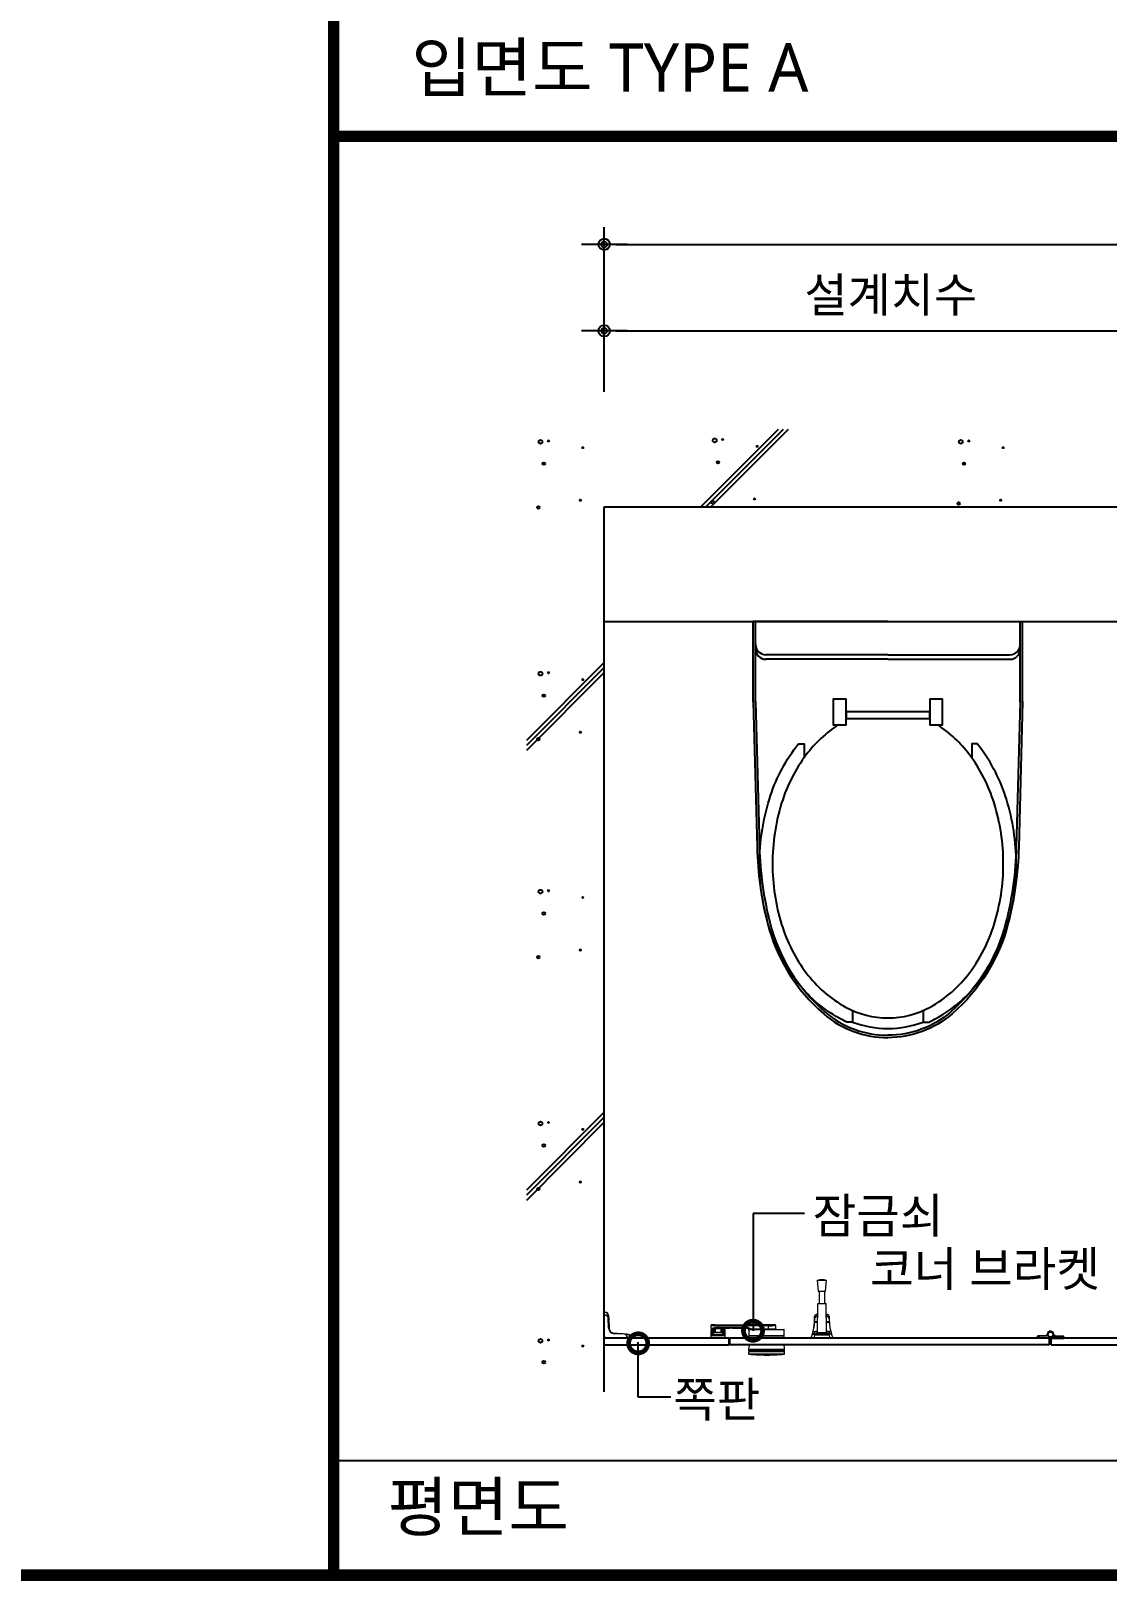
# Model space of a CAD drawing. Extents: x -256 to 8104, y -176 to 5714.
# Drawn here: x 2220 to 3159, y 2764 to 4116 of the extents above; entities that cross this region are included whole.
import ezdxf
from ezdxf.enums import TextEntityAlignment as Align

# ---------------------------------------------------------------- set-up
doc = ezdxf.new("R2010")
doc.units = 0
doc.header["$LTSCALE"] = 30
doc.layers.get('0').update_dxf_attribs({"linetype": 'CONTINUOUS'})
doc.layers.get('DEFPOINTS').update_dxf_attribs({"linetype": 'CONTINUOUS'})
for name, color, linetype in [('0_toilet', 6, 'CONTINUOUS'), ('DIM', 7, 'CONTINUOUS'), ('HAT', 8, 'CONTINUOUS'), ('TIT', 3, 'CONTINUOUS'), ('경첩', 4, 'CONTINUOUS'), ('문자', 3, 'CONTINUOUS'), ('부자재', 4, 'CONTINUOUS'), ('옷걸이', 4, 'CONTINUOUS'), ('잠금쇠(회전형)', 4, 'CONTINUOUS'), ('치수', 1, 'CONTINUOUS'), ('해치', 8, 'CONTINUOUS')]:
    doc.layers.add(name, color=color, linetype=linetype)
doc.styles.add('돋움', font='malgun.ttf')
doc.dimstyles.new('10', dxfattribs={"dimscale": 10, "dimtxt": 3, "dimasz": 1, "dimexe": 1.5, "dimexo": 2, "dimgap": 1, "dimtad": 1, "dimdec": 0, "dimlunit": 6, "dimtxsty": '돋움', "dimblk": 'DIMDOT', "dimcen": -1, "dimdle": 1.5, "dimclrt": 3, "dimazin": 3, "dimtfac": 1, "dimtdec": 0, "dimtix": 1, "dimtmove": 2, "dimatfit": 3, "dimldrblk": 'DIMDOT', "dimarcsym": 0})

# ---------------------------------------------------------------- blocks, each defined once
blk = doc.blocks.new('_DOTSMALL')
at = {"color": 0, "linetype": 'ByBlock', "const_width": 0.5}
blk.add_lwpolyline([(-0.0625, 0, 1), (0.0625, 0, 1)], format="xyb", close=True, dxfattribs=at)
blk = doc.blocks.new('A$C63EC304E')
at = {"layer": '치수', "color": 1, "xscale": 2.5, "yscale": 2.5, "zscale": 2.5, "rotation": 234.3098741996962}
blk.add_blockref('_DOTSMALL', (0.31, 0.31), dxfattribs=at)
blk = doc.blocks.new('A$C2BC9653E')
at = {"layer": '치수', "xscale": 0.3333333333333333, "yscale": 0.3333333333333333, "zscale": 0.3333333333333333}
blk.add_blockref('A$C63EC304E', (0, 0), dxfattribs=at)
blk = doc.blocks.new('A$C7FC71301')
at = {"layer": '치수', "rotation": 180}
blk.add_blockref('A$C2BC9653E', (0.208, 0.208), dxfattribs=at)
blk = doc.blocks.new('A$C4A20372B')
at = {"layer": '치수'}
blk.add_blockref('A$C7FC71301', (0, 0), dxfattribs=at)
blk = doc.blocks.new('A$C566469F5')
at = {"layer": '치수'}
blk.add_blockref('A$C4A20372B', (0, 0), dxfattribs=at)
blk = doc.blocks.new('A$C7E317CD4')
at = {"layer": '해치', "xscale": 2, "yscale": 2, "zscale": 2}
blk.add_blockref('A$C566469F5', (0, 0), dxfattribs=at)
blk = doc.blocks.new('A$C601D7F27')
at = {"layer": '치수'}
blk.add_blockref('A$C7E317CD4', (0, 0), dxfattribs=at)
blk = doc.blocks.new('A$C38802C08')
at = {"layer": '치수'}
blk.add_blockref('A$C601D7F27', (0, 0), dxfattribs=at)
blk = doc.blocks.new('DIMDOT')
at = {"linetype": 'Continuous'}
blk.add_line((-2, 0), (2, 0), dxfattribs=at)
for radius in [0.5, 0.25]:
    blk.add_circle((0, 0), radius, dxfattribs=at)
blk = doc.blocks.new('*D752')
at = {"layer": 'DEFPOINTS', "color": 0}
for p in [(78946.5, 2366.3), (77446.5, 2217.8), (78946.5, 2217.8)]:
    blk.add_point(p, dxfattribs=at)
at = {"layer": 'DIM', "color": 0, "lineweight": -2, "ltscale": 10}
for p, q in [((77446.5, 2237.8), (77446.5, 2381.3)), ((78946.5, 2237.8), (78946.5, 2381.3)), ((77456.5, 2366.3), (78936.5, 2366.3))]:
    blk.add_line(p, q, dxfattribs=at)
at = {"layer": 'DIM', "color": 0, "lineweight": -2, "xscale": 10, "yscale": 10, "zscale": 10, "rotation": 180}
blk.add_blockref('DIMDOT', (77446.5, 2366.3), dxfattribs=at)
at = {"layer": 'DIM', "color": 0, "lineweight": -2, "xscale": 10, "yscale": 10, "zscale": 10}
blk.add_blockref('DIMDOT', (78946.5, 2366.3), dxfattribs=at)
at = {"layer": 'DIM', "color": 3, "insert": (78196.5, 2395.9), "char_height": 30, "attachment_point": 5, "style": '돋움'}
blk.add_mtext('설계치수', dxfattribs=at)
blk = doc.blocks.new('*D754')
at = {"layer": 'DEFPOINTS', "color": 0}
for p in [(77946.5, 2290.9), (77446.5, 2217.8), (77946.5, 2217.8)]:
    blk.add_point(p, dxfattribs=at)
at = {"layer": 'DIM', "color": 0, "lineweight": -2, "ltscale": 10}
for p, q in [((77446.5, 2237.8), (77446.5, 2305.9)), ((77946.5, 2237.8), (77946.5, 2305.9)), ((77456.5, 2290.9), (77936.5, 2290.9))]:
    blk.add_line(p, q, dxfattribs=at)
at = {"layer": 'DIM', "color": 0, "lineweight": -2, "xscale": 10, "yscale": 10, "zscale": 10, "rotation": 180}
blk.add_blockref('DIMDOT', (77446.5, 2290.9), dxfattribs=at)
at = {"layer": 'DIM', "color": 0, "lineweight": -2, "xscale": 10, "yscale": 10, "zscale": 10}
blk.add_blockref('DIMDOT', (77946.5, 2290.9), dxfattribs=at)
at = {"layer": 'DIM', "color": 3, "insert": (77696.5, 2320.6), "char_height": 30, "attachment_point": 5, "style": '돋움'}
blk.add_mtext('설계치수', dxfattribs=at)
blk = doc.blocks.new('A$C10E41893')
at = {"layer": '부자재'}
for p, q in [((6.5, 0), (6.5, 196)), ((123.3, 196), (6.5, 196)), ((123.3, 192.5), (6.5, 192.5)), ((54.8, 0), (54.8, 177.5)), ((61.4, 0), (61.4, 177.5)), ((6.5, 0), (6.5, -196)), ((54.8, 0), (54.8, -177.5)), ((61.4, 0), (61.4, -177.5)), ((123.3, -192.5), (6.5, -192.5)), ((123.3, -196), (6.5, -196))]:
    blk.add_line(p, q, dxfattribs=at)
for points in [[(122.7, 196, -0.012538), (123.3, 196), (334.6, 190.3, -0.055395), (444.7, 175.1, -0.154276), (576.9, 93.3, -0.179504), (611.5, 0, -0.179504)], [(122.8, 192.5, -0.012538), (123.2, 192.5), (334.5, 186.8, -0.055395), (443.8, 171.7, -0.154276), (574.3, 91, -0.179504), (608, 0, -0.179504)], [(572, 51.4), (588.8, 51.4), (588.8, 59.6, 0.021185), (583.3, 70.7, 0.106084), (528.4, 133.7, 0.085733), (452.6, 172.4, 0.075373), (358.7, 186.6, 0.075373), (264.8, 172.4, 0.085733), (189, 133.7, 0.007337), (184.4, 130.1), (184.4, 122), (204.7, 122)], [(156.7, -72, 0.089162), (200.2, -118.7, 0.085733), (270.3, -154.5, 0.075373), (358.7, -167.9, 0.075373), (447.1, -154.5, 0.085733), (517.2, -118.7, 0.106084), (567, -61.6, 0.126931), (582.8, 0, 0.126931), (567, 61.6, 0.106084), (517.2, 118.7, 0.085733), (447.1, 154.5, 0.075373), (358.7, 167.9, 0.075373), (270.3, 154.5, 0.085733), (200.2, 118.7, 0.089162), (156.7, 72)], [(588.8, -51.4, 0.090214), (598.2, 0, 0.090214), (588.8, 51.4, 0.106084)], [(122.7, -196, 0.012538), (123.3, -196), (334.6, -190.3, 0.055395), (444.7, -175.1, 0.154276), (576.9, -93.3, 0.179504), (611.5, 0, 0.179504)], [(122.8, -192.5, 0.012538), (123.2, -192.5), (334.5, -186.8, 0.055395), (443.8, -171.7, 0.154276), (574.3, -91, 0.179504), (608, 0, 0.179504)], [(572, -51.4), (588.8, -51.4), (588.8, -59.6, -0.021185), (583.3, -70.7, -0.106084), (528.4, -133.7, -0.085733), (452.6, -172.4, -0.075373), (358.7, -186.6, -0.075373), (264.8, -172.4, -0.085733), (189, -133.7, -0.007337), (184.4, -130.1), (184.4, -122), (204.7, -122)]]:
    blk.add_lwpolyline(points, format="xyb", dxfattribs=at)
blk.add_lwpolyline([(138, -60.8), (119.3, -60.8), (119.3, -79.5), (156.7, -79.5), (156.7, -60.8), (138, -60.8), (147.3, -60.8), (147.3, 60.8), (138, 60.8), (156.7, 60.8), (156.7, 79.5), (119.3, 79.5), (119.3, 60.8), (138, 60.8), (138, -60.8), (119.3, -60.8)], dxfattribs=at)
for centre, start, end in [((39.8, 177.5), 0, 90), ((46.4, 177.5), 0, 90), ((39.8, -177.5), 270, 0), ((46.4, -177.5), 270, 0)]:
    blk.add_arc(centre, 15, start, end, dxfattribs=at)
blk = doc.blocks.new('EDGE_28', base_point=(74726.3, -1563.7))
for p, q in [((77446.5, 1365.6), (77446.5, 2137.4)), ((77446.5, 2137.4), (78946.5, 2137.4)), ((77446.5, 2037.4), (78946.5, 2037.4))]:
    blk.add_line(p, q)
at = {"color": 8}
blk.add_line((77210.4, 1305.6), (79173, 1305.6), dxfattribs=at)
at = {"color": 8, "const_width": 10}
for points in [[(77210.4, 1205.6), (77210.4, 3974.7)], [(77210.4, 2460.5), (80558.3, 2460.5)], [(74773.7, 1205.6), (80558.3, 1205.6)]]:
    blk.add_lwpolyline(points, dxfattribs=at)
at = {"layer": '0_toilet'}
for p, q in [((77555.4, 1412.4), (77446.5, 1412.4)), ((77446.5, 1406.4), (77555.4, 1406.4)), ((77555.4, 1406.4), (77555.4, 1412.4)), ((77835, 1412.4), (77556.1, 1412.4)), ((77556.1, 1406.4), (77556.1, 1412.4)), ((77835, 1406.4), (77556.1, 1406.4)), ((77835, 1406.4), (77835, 1412.4)), ((78060.4, 1412.4), (77836.5, 1412.4)), ((77836.5, 1406.4), (77836.5, 1412.4)), ((77836.5, 1406.4), (78060.4, 1406.4))]:
    blk.add_line(p, q, dxfattribs=at)
at = {"layer": '경첩', "color": 4, "linetype": 'Continuous', "lineweight": 15}
for p, q in [((77446.5, 1434.9), (77447.7, 1434.9)), ((77446.5, 1434.6), (77446.5, 1434.9)), ((77446.5, 1432.5), (77446.5, 1434.6)), ((77447.7, 1434.6), (77446.5, 1434.6)), ((77447.7, 1434.6), (77447.7, 1434.9)), ((77447.8, 1432.5), (77446.5, 1432.5)), ((77446.5, 1432.4), (77447.8, 1432.4)), ((77446.5, 1432.1), (77446.5, 1432.4)), ((77447.8, 1432.1), (77446.5, 1432.1)), ((77446.5, 1432.1), (77446.5, 1413.9)), ((77447.8, 1432.4), (77447.8, 1432.5)), ((77447.8, 1432.4), (77447.8, 1432.1)), ((77449.8, 1431.2), (77449.8, 1432.6)), ((77450.3, 1421.1), (77449.9, 1430.1)), ((77450, 1432.6), (77450.1, 1430.1)), ((77450.2, 1432.1), (77450, 1432)), ((77450.3, 1431.5), (77450.1, 1431.3)), ((77450.1, 1430.1), (77450.6, 1421.2)), ((77450.4, 1428.8), (77450.2, 1428.6)), ((77450.5, 1428.2), (77450.2, 1427.9)), ((77450.5, 1427.8), (77450.2, 1427.6)), ((77450.3, 1431.5), (77450.4, 1428.8)), ((77450.5, 1427.2), (77450.3, 1426.9)), ((77450.5, 1426.8), (77450.3, 1426.6)), ((77450.7, 1423.9), (77450.4, 1423.7)), ((77450.7, 1423.9), (77450.4, 1423.7)), ((77450.5, 1427.8), (77450.5, 1427.2)), ((77450.5, 1426.8), (77450.7, 1423.9)), ((77450.7, 1423.5), (77450.5, 1423.3)), ((77450.7, 1423.3), (77450.5, 1423)), ((77450.7, 1422.4), (77450.5, 1422.1)), ((77450.7, 1422.3), (77450.5, 1422)), ((77450.8, 1421.9), (77450.5, 1421.7)), ((77450.8, 1421.8), (77450.5, 1421.6)), ((77450.8, 1420.9), (77450.6, 1420.7)), ((77450.8, 1420.7), (77450.6, 1420.5)), ((77450.7, 1423.9), (77450.7, 1423.5)), ((77450.7, 1423.3), (77450.7, 1422.4)), ((77450.7, 1422.4), (77450.7, 1422.3)), ((77450.7, 1422.3), (77450.8, 1421.9)), ((77450.7, 1420.1), (77450.9, 1420.3)), ((77450.9, 1420.3), (77450.7, 1420.1)), ((77450.8, 1421.9), (77450.8, 1421.8)), ((77450.8, 1421.8), (77450.8, 1421.2)), ((77451.1, 1419.8), (77450.9, 1419.6)), ((77448, 1412.4), (77466.3, 1412.4)), ((77451.2, 1419.4), (77451.1, 1419.2)), ((77451.4, 1419.2), (77451.2, 1419)), ((77451.6, 1418.7), (77451.4, 1418.5)), ((77451.8, 1418.5), (77451.6, 1418.3)), ((77452.9, 1417.5), (77452.7, 1417.3)), ((77453.1, 1417.3), (77452.9, 1417.2)), ((77453.5, 1417.1), (77453.4, 1416.9)), ((77453.8, 1417), (77453.6, 1416.8)), ((77454.3, 1416.8), (77454.1, 1416.6)), ((77455.3, 1416.7), (77455.6, 1416.6)), ((77455.6, 1416.6), (77455.3, 1416.4)), ((77455.3, 1416.4), (77464.3, 1416)), ((77464.3, 1415.7), (77455.3, 1416.2)), ((77455.6, 1416.6), (77456.9, 1416.6)), ((77456.9, 1416.6), (77456.7, 1416.3)), ((77457.6, 1416.5), (77457.3, 1416.3)), ((77457.9, 1416.5), (77457.7, 1416.3)), ((77458.6, 1416.5), (77458.4, 1416.3)), ((77458.6, 1416.5), (77461.3, 1416.4)), ((77461.3, 1416.4), (77461.1, 1416.1)), ((77462, 1416.3), (77461.7, 1416.1)), ((77462.3, 1416.3), (77462.1, 1416.1)), ((77463, 1416.3), (77462.8, 1416.1)), ((77463, 1416.3), (77466.2, 1416.1)), ((77464.3, 1416), (77466.8, 1415.9)), ((77466.8, 1415.6), (77465.3, 1415.7)), ((77466.3, 1416.1), (77466.1, 1415.9)), ((77466.3, 1416.1), (77466.2, 1416.1)), ((77466.3, 1412.4), (77466.3, 1413.6)), ((77466.5, 1413.6), (77466.3, 1413.6)), ((77466.5, 1412.4), (77466.3, 1412.4)), ((77466.6, 1413.6), (77466.5, 1413.6)), ((77466.5, 1413.6), (77466.5, 1412.4)), ((77466.6, 1412.4), (77466.6, 1413.6)), ((77468.8, 1412.4), (77466.6, 1412.4)), ((77468.8, 1412.4), (77468.8, 1413.5)), ((77468.8, 1413.5), (77469, 1413.5)), ((77469, 1412.4), (77468.8, 1412.4)), ((77469, 1413.5), (77469, 1412.4))]:
    blk.add_line(p, q, dxfattribs=at)
at = {"layer": '경첩', "color": 4, "linetype": 'Continuous', "lineweight": 15, "flags": 128}
for points in [[(77449.8, 1432.6), (77449.8, 1432.6), (77449.9, 1432.6), (77449.9, 1432.6), (77449.9, 1432.6), (77450, 1432.6), (77450, 1432.6), (77450, 1432.6), (77450, 1432.6)], [(77450.1, 1430.1), (77450.1, 1430.1), (77450.1, 1430.1), (77450.1, 1430.1), (77450.1, 1430.1), (77450, 1430.1), (77450, 1430.1), (77449.9, 1430.1), (77449.9, 1430.1)], [(77450.3, 1432.1), (77450.3, 1432.1), (77450.3, 1432.1), (77450.2, 1432.1), (77450.2, 1432.1), (77450.2, 1432.1), (77450.2, 1432.1), (77450.2, 1432.1), (77450.2, 1432.1)], [(77450.3, 1432.1), (77450.3, 1431.9), (77450.3, 1431.8), (77450.3, 1431.7), (77450.3, 1431.5)], [(77450.6, 1421.2), (77450.5, 1421.2), (77450.5, 1421.2), (77450.5, 1421.2), (77450.5, 1421.2), (77450.4, 1421.2), (77450.4, 1421.2), (77450.3, 1421.2), (77450.3, 1421.1)], [(77450.4, 1428.8), (77450.4, 1428.7), (77450.5, 1428.6), (77450.5, 1428.5), (77450.5, 1428.4), (77450.5, 1428.3), (77450.5, 1428.2), (77450.5, 1428.2), (77450.5, 1428.2)], [(77450.7, 1423.9), (77450.7, 1423.9), (77450.7, 1423.9)], [(77450.7, 1423.5), (77450.7, 1423.4), (77450.7, 1423.4), (77450.7, 1423.3)], [(77450.8, 1420.9), (77450.8, 1420.7), (77450.8, 1420.7)], [(77450.9, 1420.3), (77450.9, 1420.3), (77450.9, 1420.3)], [(77455.3, 1416.4), (77455.3, 1416.4), (77455.3, 1416.4), (77455.3, 1416.4), (77455.3, 1416.3), (77455.3, 1416.3), (77455.3, 1416.2), (77455.3, 1416.2), (77455.3, 1416.2)], [(77456.9, 1416.6), (77457, 1416.6), (77457.2, 1416.6), (77457.3, 1416.6), (77457.4, 1416.6), (77457.5, 1416.6), (77457.5, 1416.5), (77457.6, 1416.5), (77457.6, 1416.5)], [(77457.9, 1416.5), (77457.9, 1416.5), (77458, 1416.5), (77458, 1416.5), (77458.1, 1416.5), (77458.2, 1416.5), (77458.3, 1416.5), (77458.5, 1416.5), (77458.6, 1416.5)], [(77461.3, 1416.4), (77461.4, 1416.4), (77461.5, 1416.4), (77461.6, 1416.4), (77461.7, 1416.3), (77461.8, 1416.3), (77461.9, 1416.3), (77461.9, 1416.3), (77462, 1416.3), (77462, 1416.3)], [(77462.3, 1416.3), (77462.3, 1416.3), (77462.4, 1416.3), (77462.4, 1416.3), (77462.5, 1416.3), (77462.6, 1416.3), (77462.7, 1416.3), (77462.9, 1416.3), (77463, 1416.3)], [(77464.3, 1416), (77464.3, 1416), (77464.3, 1416), (77464.3, 1415.9), (77464.3, 1415.9), (77464.3, 1415.9), (77464.3, 1415.8), (77464.3, 1415.8), (77464.3, 1415.7)], [(77466.8, 1415.6), (77466.8, 1415.7), (77466.8, 1415.7), (77466.8, 1415.8), (77466.8, 1415.8), (77466.8, 1415.8), (77466.8, 1415.8), (77466.8, 1415.9), (77466.8, 1415.9)]]:
    blk.add_lwpolyline(points, dxfattribs=at)
at = {"layer": '경첩', "color": 4, "linetype": 'Continuous', "lineweight": 15}
for centre, radius, start, end in [((77447.7, 1432.5), 2.35, 2.6983, 90), ((77447.7, 1432.5), 2.1, 2.6983, 90), ((77447.8, 1430), 2.35, 2.6983, 90), ((77447.8, 1430), 2.1, 2.6983, 90), ((77455.5, 1421.4), 5.25, 182.6983, 267.3017), ((77455.5, 1421.4), 5, 182.6983, 267.3017), ((77455.5, 1421.4), 4.75, 182.6983, 185.9088), ((77455.5, 1421.4), 4.75, 188.6056, 193.1623), ((77455.5, 1421.4), 4.75, 193.2431, 199.766), ((77455.5, 1421.4), 4.75, 199.766, 204.9948), ((77448, 1413.9), 1.5, 180, 270), ((77455.5, 1421.4), 4.75, 208.1736, 214.3849), ((77455.5, 1421.4), 4.75, 214.3855, 217.4388), ((77455.5, 1421.4), 4.75, 217.4392, 235.6151), ((77455.5, 1421.4), 4.75, 235.6142, 238.7009), ((77455.5, 1421.4), 4.75, 238.7002, 245.0052), ((77455.5, 1421.4), 4.75, 248.2494, 255.0002), ((77455.5, 1421.4), 4.75, 255, 267.3017), ((77464.2, 1413.6), 2.35, 0, 87.3017), ((77464.2, 1413.6), 2.1, 0, 87.3017), ((77466.7, 1413.5), 2.35, 0, 87.3017), ((77466.7, 1413.5), 2.1, 0, 87.3017)]:
    blk.add_arc(centre, radius, start, end, dxfattribs=at)
at = {"layer": '부자재'}
for p, q in [((77824.3, 1413.3), (77824.3, 1412.4)), ((77835, 1412.4), (77824.3, 1412.4)), ((77832.1, 1414.5), (77824.9, 1414)), ((77825.6, 1413.5), (77825.6, 1412.4)), ((77835.8, 1412.9), (77835.8, 1412.1)), ((77836, 1412.1), (77835.8, 1412.1)), ((77836, 1412.9), (77836, 1412.1)), ((77836.5, 1412.4), (77847.5, 1412.4)), ((77836.5, 1412.4), (77836.5, 1412.4)), ((77838.8, 1414.5), (77846.9, 1414)), ((77846.3, 1413.5), (77846.3, 1412.4)), ((77847.5, 1413.3), (77847.5, 1412.4))]:
    blk.add_line(p, q, dxfattribs=at)
at = {"layer": '부자재', "color": 1}
blk.add_circle((77835.9, 1415.6), 2.34, dxfattribs=at)
at = {"layer": '부자재'}
for centre, radius, start, end in [((77825, 1413.3), 0.7, 101.7765, 181.6712), ((77826.4, 1413.2), 0.884, 113.4077, 164.5497), ((77832, 1415.8), 1.29, 272.9231, 352.4724), ((77835.9, 1415.6), 2.62, 270, 180), ((77836.3, 1411.3), 1.65, 102.5267, 141.5475), ((77835.6, 1411.3), 1.65, 43.1003, 77.4733), ((77836, 1415.2), 2.86, 280.084, 345.9792), ((77839.8, 1415.8), 1.29, 187.5276, 267.0769), ((77845.4, 1413.2), 0.884, 15.4503, 67.3004), ((77846.8, 1413.3), 0.7, 358.3288, 78.2235)]:
    blk.add_arc(centre, radius, start, end, dxfattribs=at)
at = {"layer": '옷걸이', "lineweight": 15}
for p, q in [((77632.4, 1462.8), (77633.2, 1453.3)), ((77632.4, 1462.8), (77640.4, 1462.8)), ((77639.7, 1453.3), (77640.4, 1462.8)), ((77633.2, 1453.3), (77639.7, 1453.3)), ((77633.9, 1453.3), (77633.9, 1442.5)), ((77638.9, 1442.5), (77638.9, 1453.3)), ((77632.7, 1442.2), (77632.4, 1417)), ((77632.6, 1433.1), (77632.5, 1433.1)), ((77632.5, 1433.1), (77632.5, 1433)), ((77632.6, 1433), (77632.5, 1433)), ((77640.2, 1442.2), (77632.7, 1442.2)), ((77632.9, 1442.5), (77636.4, 1442.5)), ((77636.4, 1442.5), (77639.9, 1442.5)), ((77640.4, 1417), (77640.2, 1442.2)), ((77640.3, 1433.1), (77640.2, 1433.1)), ((77640.3, 1433), (77640.2, 1433)), ((77640.3, 1433.1), (77640.3, 1433)), ((77630.1, 1426.8), (77632.5, 1426.8)), ((77632.5, 1426), (77630.1, 1426)), ((77632.5, 1431.5), (77632.5, 1431.1)), ((77632.5, 1431.5), (77632.6, 1431.5)), ((77632.6, 1431.1), (77632.5, 1431.1)), ((77640.3, 1431.5), (77640.3, 1431.1)), ((77640.3, 1431.5), (77640.3, 1431.5)), ((77640.3, 1431.1), (77640.3, 1431.1)), ((77640.3, 1426.8), (77642.7, 1426.8)), ((77642.7, 1426), (77640.3, 1426)), ((77626.9, 1412.5), (77627.8, 1415)), ((77629.3, 1412.5), (77626.9, 1412.5)), ((77627.8, 1415), (77627.8, 1415)), ((77627.8, 1415), (77627.8, 1415)), ((77628.7, 1415.8), (77628.6, 1415.8)), ((77630.2, 1417.9), (77628.7, 1417.9)), ((77630.1, 1417.9), (77628.7, 1417.9)), ((77628.7, 1415.7), (77628.7, 1415.7)), ((77644.1, 1415.7), (77628.7, 1415.7)), ((77630.1, 1415), (77629.3, 1412.5)), ((77643.5, 1412.5), (77629.3, 1412.5)), ((77630.1, 1417.3), (77630.2, 1417.9)), ((77630.1, 1415), (77630.1, 1415.7)), ((77630.1, 1415.7), (77642.7, 1415.7)), ((77642.7, 1415), (77630.1, 1415)), ((77641.2, 1417), (77631.6, 1417)), ((77644.1, 1417.9), (77642.7, 1417.9)), ((77642.7, 1417.9), (77642.7, 1417.3)), ((77644.1, 1417.9), (77642.7, 1417.9)), ((77642.7, 1415), (77642.7, 1415.7)), ((77643.5, 1412.5), (77642.7, 1415)), ((77645.9, 1412.5), (77643.5, 1412.5)), ((77644.2, 1415.8), (77644.1, 1415.8)), ((77644.2, 1415.8), (77644.1, 1415.8)), ((77644.1, 1415.7), (77644.1, 1415.7)), ((77645.1, 1415), (77645.9, 1412.5)), ((77645.1, 1415), (77645.1, 1415)), ((77645.1, 1415), (77645.1, 1415))]:
    blk.add_line(p, q, dxfattribs=at)
at = {"layer": '옷걸이', "lineweight": 15, "flags": 128}
for points in [[(77632.5, 1433.1), (77632.4, 1433.1), (77632.1, 1433.1), (77631.8, 1433), (77631.5, 1432.9), (77631.2, 1432.8), (77630.9, 1432.7), (77630.6, 1432.5), (77630.4, 1432.4), (77630.2, 1432.2), (77630.1, 1431.9), (77630, 1431.7), (77630, 1431.5), (77630, 1431.4)], [(77632.5, 1433), (77632.1, 1433), (77631.7, 1432.9), (77631.3, 1432.8), (77630.9, 1432.6), (77630.6, 1432.5), (77630.4, 1432.2), (77630.2, 1432), (77630, 1431.7), (77630, 1431.4), (77630, 1431.4)], [(77642.8, 1431.4), (77642.8, 1431.4), (77642.8, 1431.6), (77642.8, 1431.8), (77642.6, 1432.1), (77642.5, 1432.3), (77642.3, 1432.4), (77642.1, 1432.6), (77641.8, 1432.8), (77641.6, 1432.9), (77641.2, 1433), (77640.9, 1433), (77640.6, 1433.1), (77640.3, 1433.1)], [(77642.8, 1431.4), (77642.8, 1431.6), (77642.7, 1431.9), (77642.5, 1432.2), (77642.3, 1432.4), (77642, 1432.6), (77641.7, 1432.7), (77641.3, 1432.9), (77640.9, 1433), (77640.4, 1433), (77640.3, 1433)], [(77629.8, 1426), (77629.8, 1426), (77629.8, 1426), (77629.9, 1426), (77629.9, 1426), (77629.9, 1426), (77630, 1426), (77630, 1426), (77630.1, 1426)], [(77630, 1429.9), (77630, 1430.1), (77630.1, 1430.4), (77630.3, 1430.7), (77630.5, 1430.9), (77630.8, 1431.1), (77631.2, 1431.2), (77631.6, 1431.4), (77632, 1431.4), (77632.5, 1431.5)], [(77632.5, 1431.1), (77632, 1431.1), (77631.6, 1431), (77631.3, 1430.9), (77631, 1430.8), (77630.7, 1430.6), (77630.5, 1430.4), (77630.4, 1430.2), (77630.3, 1429.9), (77630.2, 1429.7)], [(77640.3, 1431.5), (77640.7, 1431.4), (77641.2, 1431.4), (77641.5, 1431.3), (77641.9, 1431.1), (77642.2, 1430.9), (77642.4, 1430.7), (77642.6, 1430.5), (77642.8, 1430.2), (77642.8, 1429.9)], [(77642.6, 1429.7), (77642.5, 1430), (77642.4, 1430.2), (77642.2, 1430.4), (77642, 1430.6), (77641.7, 1430.8), (77641.4, 1430.9), (77641.1, 1431), (77640.7, 1431.1), (77640.3, 1431.1)], [(77643, 1426), (77643, 1426), (77643, 1426), (77643, 1426), (77642.9, 1426), (77642.9, 1426), (77642.8, 1426), (77642.8, 1426), (77642.7, 1426)], [(77628.5, 1417.7), (77628.5, 1417.7), (77628.5, 1417.7)], [(77628.7, 1415.8), (77628.6, 1415.8), (77628.6, 1415.8)], [(77628.7, 1417.9), (77628.7, 1417.9), (77628.7, 1417.9)], [(77628.7, 1415.8), (77628.7, 1415.7), (77628.7, 1415.7)], [(77628.7, 1415.8), (77628.7, 1415.8), (77628.7, 1415.8)], [(77630.9, 1415.8), (77630.5, 1415.8), (77630.3, 1415.8), (77630.2, 1415.8), (77630.3, 1415.9), (77630.6, 1415.9), (77630.7, 1415.9)], [(77632.5, 1418.2), (77631.8, 1418.2), (77630.6, 1418.2)], [(77642.2, 1418.2), (77640.7, 1418.2), (77640.4, 1418.2)], [(77642.2, 1415.9), (77642.4, 1415.9), (77642.6, 1415.8), (77642.6, 1415.8), (77642.5, 1415.8), (77642.1, 1415.8), (77641.7, 1415.7)], [(77644.1, 1415.7), (77644.1, 1415.7), (77644.1, 1415.8)], [(77644.1, 1415.8), (77644.1, 1415.8), (77644.1, 1415.8)]]:
    blk.add_lwpolyline(points, dxfattribs=at)
at = {"layer": '옷걸이', "lineweight": 15}
for centre, radius, start, end in [((77636.4, 1452.5), 11, 68.7607, 111.2393), ((77577.2, 1431.8), 55.3, 359.6189, 1.2073), ((77632.9, 1442.2), 0.25, 90, 179.5), ((77639.9, 1442.2), 0.25, 0.5, 90), ((77695.6, 1431.8), 55.3, 178.7927, 180.3811), ((77577.2, 1430.2), 52.8, 346.2317, 355.4136), ((77577.2, 1430.2), 53, 346.5097, 355.4136), ((77577.2, 1430.2), 52.8, 355.4136, 356.451), ((77577.2, 1430.2), 52.8, 356.4511, 359.6096), ((77630.1, 1427), 0.23, 185.4574, 275.1888), ((77577.2, 1430.2), 52.8, 359.6096, 1.2369), ((77630.2, 1429.9), 0.227, 188.2087, 276.392), ((77577.2, 1430), 53, 356.4511, 359.6096), ((77596.2, 1429.4), 34.1, 354.2736, 355.5668), ((77642.6, 1429.9), 0.227, 263.608, 351.7913), ((77695.6, 1430), 53, 180.3904, 183.5489), ((77642.7, 1427), 0.23, 264.8112, 354.5426), ((77676.7, 1429.4), 34.1, 184.4333, 185.7264), ((77695.6, 1430.2), 53, 184.5864, 193.4903), ((77695.6, 1430.2), 52.8, 178.7631, 180.3904), ((77695.6, 1430.2), 52.8, 180.3904, 183.5489), ((77695.6, 1430.2), 52.8, 183.5489, 184.5865), ((77695.6, 1430.2), 52.8, 184.5864, 193.7683), ((77578.5, 1429.9), 51.5, 343.2376, 346.2577), ((77628.9, 1414.6), 1.17, 101.397, 160.6752), ((77628.7, 1414.7), 1, 89.9937, 161.8081), ((77578.9, 1430.1), 51.3, 343.5226, 346.2377), ((77628.7, 1417.6), 0.25, 90.2728, 166.2395), ((77628.7, 1417.6), 0.247, 89.2585, 165.9158), ((77628.2, 1418), 2.24, 284.8265, 3.5932), ((77628.3, 1417.6), 1.81, 282.0607, 352.5143), ((77630.5, 1417.8), 0.376, 79.9393, 150.5456), ((77630.4, 1417.9), 0.248, 89.5881, 179.723), ((77630.6, 1417.9), 0.307, 84.7786, 118.9817), ((77630.2, 1417.3), 1.43, 284.1057, 346.9245), ((77636.5, 1816.8), 401.1, 269.1968, 270.7316), ((77642.6, 1417.3), 1.44, 193.1186, 255.9655), ((77642.3, 1417.8), 0.4, 32.0092, 97.8083), ((77642.3, 1417.9), 0.271, 58.6344, 97.6053), ((77644.7, 1418), 2.24, 176.3909, 255.1894), ((77642.4, 1417.9), 0.248, 0.277, 90.4119), ((77644.5, 1417.6), 1.8, 186.7864, 258.2605), ((77644.1, 1417.6), 0.25, 13.7617, 89.4531), ((77644.1, 1417.6), 0.247, 14.0842, 90.7415), ((77693.8, 1430), 51.2, 193.7584, 196.469), ((77644.1, 1414.7), 1, 18.1919, 90.0063), ((77644, 1414.7), 1.16, 19.2937, 79.3942), ((77694.6, 1430), 51.7, 193.7493, 196.7564)]:
    blk.add_arc(centre, radius, start, end, dxfattribs=at)
at = {"layer": '잠금쇠(회전형)', "linetype": 'Continuous', "lineweight": 15}
for p, q in [((77539.6, 1423.5), (77539.6, 1421)), ((77539.6, 1421), (77542.9, 1421)), ((77542, 1424), (77540.1, 1424)), ((77540.1, 1419.9), (77540.5, 1419.9)), ((77540.5, 1419.4), (77540.5, 1419.9)), ((77540.5, 1419.9), (77542.4, 1419.9)), ((77542.4, 1419.4), (77542.4, 1419.9)), ((77542.4, 1419.9), (77543.4, 1419.9)), ((77542.9, 1421), (77542.9, 1421)), ((77543.4, 1420.5), (77543.4, 1417.6)), ((77568.4, 1423.8), (77545.9, 1423.8)), ((77568.4, 1423.8), (77545.9, 1423.8)), ((77545.9, 1423.8), (77545.9, 1423.8)), ((77545.9, 1423.5), (77589.9, 1423.5)), ((77545.9, 1423), (77545.9, 1423.5)), ((77545.9, 1423), (77545.9, 1421.5)), ((77589.9, 1423), (77545.9, 1423)), ((77572.4, 1421.5), (77545.9, 1421.5)), ((77548.4, 1417.6), (77548.4, 1420.5)), ((77548.4, 1419.9), (77549.4, 1419.9)), ((77548.9, 1421), (77556.2, 1421)), ((77549.4, 1419.9), (77549.4, 1419.4)), ((77549.4, 1419.9), (77551.3, 1419.9)), ((77551.3, 1419.9), (77551.3, 1419.4)), ((77551.3, 1419.9), (77551.6, 1419.9)), ((77558.1, 1421), (77571.1, 1421)), ((77568.4, 1423.8), (77568.4, 1423.8)), ((77571.1, 1421), (77571.1, 1421)), ((77595.6, 1424), (77572.3, 1424)), ((77574, 1420), (77574, 1420.2)), ((77603.6, 1419.5), (77574.1, 1419.5)), ((77574.8, 1420), (77574.8, 1420.5)), ((77574.8, 1420.5), (77589.9, 1420.5)), ((77574.8, 1420), (77603.1, 1420)), ((77589.9, 1423.5), (77589.9, 1423)), ((77589.9, 1420.5), (77589.9, 1423)), ((77589.9, 1420), (77589.9, 1420.5)), ((77589.9, 1420.5), (77596.1, 1420.5)), ((77596.1, 1420.5), (77596.1, 1423.5)), ((77603.6, 1414.5), (77603.6, 1419.5)), ((77539.6, 1419.4), (77539.6, 1412.4)), ((77540, 1419.4), (77539.6, 1419.4)), ((77539.6, 1412.4), (77552.1, 1412.4)), ((77540, 1414.4), (77540, 1419.4)), ((77540, 1419.4), (77540.5, 1419.4)), ((77551.7, 1414.4), (77540, 1414.4)), ((77540.5, 1419.4), (77540.5, 1414.8)), ((77542.4, 1419.4), (77540.5, 1419.4)), ((77540.5, 1414.8), (77540.6, 1414.9)), ((77540.6, 1418.9), (77542.4, 1418.9)), ((77540.6, 1414.9), (77540.6, 1418.9)), ((77541.1, 1418.4), (77540.6, 1418.9)), ((77540.6, 1414.9), (77540.7, 1414.9)), ((77540.7, 1414.9), (77551.1, 1414.9)), ((77541.1, 1418.4), (77541.1, 1414.9)), ((77542.4, 1418.4), (77541.1, 1418.4)), ((77541.6, 1417.4), (77541.6, 1415.9)), ((77548.8, 1417.4), (77541.6, 1417.4)), ((77541.6, 1415.9), (77548.8, 1415.9)), ((77541.9, 1417.6), (77548.6, 1417.6)), ((77548.6, 1415.6), (77541.9, 1415.6)), ((77542.4, 1418.9), (77542.4, 1419.4)), ((77542.9, 1419.4), (77542.4, 1419.4)), ((77542.4, 1418.9), (77542.4, 1418.4)), ((77542.4, 1418.9), (77542.9, 1418.9)), ((77543.4, 1418.4), (77542.4, 1418.4)), ((77542.9, 1419.4), (77542.9, 1418.9)), ((77543.4, 1419.4), (77542.9, 1419.4)), ((77542.9, 1418.9), (77543.4, 1418.9)), ((77548.9, 1419.4), (77548.4, 1419.4)), ((77548.4, 1418.9), (77548.9, 1418.9)), ((77549.4, 1418.4), (77548.4, 1418.4)), ((77548.6, 1417.6), (77549.9, 1417.6)), ((77549.9, 1415.6), (77548.6, 1415.6)), ((77550.1, 1417.4), (77548.8, 1417.4)), ((77548.8, 1415.9), (77550.1, 1415.9)), ((77549.4, 1419.4), (77548.9, 1419.4)), ((77548.9, 1418.9), (77548.9, 1419.4)), ((77548.9, 1418.9), (77549.4, 1418.9)), ((77551.3, 1419.4), (77549.4, 1419.4)), ((77549.4, 1419.4), (77549.4, 1418.9)), ((77549.4, 1418.9), (77551.1, 1418.9)), ((77549.4, 1418.9), (77549.4, 1418.4)), ((77550.6, 1418.4), (77549.4, 1418.4)), ((77550.1, 1415.9), (77550.1, 1417.4)), ((77551.1, 1418.9), (77550.6, 1418.4)), ((77550.6, 1414.9), (77550.6, 1418.4)), ((77551.1, 1418.9), (77551.1, 1414.9)), ((77551.1, 1414.9), (77551.1, 1414.9)), ((77551.1, 1414.9), (77551.3, 1414.8)), ((77551.3, 1414.8), (77551.3, 1419.4)), ((77551.3, 1419.4), (77551.7, 1419.4)), ((77551.7, 1419.4), (77551.7, 1414.4)), ((77552.1, 1419.4), (77551.7, 1419.4)), ((77552.1, 1412.4), (77552.1, 1419.4)), ((77572.6, 1419.4), (77572.6, 1414.5)), ((77603.6, 1414.5), (77572.6, 1414.5)), ((77572.6, 1414.4), (77572.6, 1412.6)), ((77572.6, 1414.4), (77603.6, 1414.4)), ((77572.6, 1412.6), (77603.6, 1412.6)), ((77603.4, 1412.4), (77572.9, 1412.4)), ((77603.2, 1406.3), (77573.1, 1406.3)), ((77573.3, 1406.4), (77588.1, 1406.4)), ((77580.4, 1414.5), (77580.4, 1414.4)), ((77588.1, 1406.4), (77603, 1406.4)), ((77595.9, 1414.4), (77595.9, 1414.5)), ((77600.5, 1414.4), (77600.5, 1414.5)), ((77602.6, 1414.4), (77602.6, 1414.5)), ((77602.6, 1414.4), (77602.6, 1414.5)), ((77603.6, 1412.6), (77603.6, 1414.4)), ((77572.4, 1402.4), (77572.4, 1401.4)), ((77603.9, 1402.4), (77572.4, 1402.4)), ((77603.9, 1401.4), (77572.4, 1401.4)), ((77572.4, 1400.4), (77572.4, 1398.8)), ((77603.9, 1400.4), (77572.4, 1400.4)), ((77572.4, 1398.8), (77588.1, 1398.8)), ((77588.1, 1398.3), (77572.8, 1398.3)), ((77603.4, 1400.9), (77572.9, 1400.9)), ((77603.4, 1400.9), (77572.9, 1400.9)), ((77576, 1398.1), (77600.3, 1398.1)), ((77576, 1398.1), (77588.1, 1398.1)), ((77600, 1398), (77576.3, 1398)), ((77582.5, 1397.9), (77582.6, 1397.9)), ((77582.6, 1397.9), (77593.7, 1397.9)), ((77585.4, 1397.8), (77585.4, 1397.9)), ((77586, 1397.6), (77590.3, 1397.6)), ((77586, 1397.6), (77590.3, 1397.6)), ((77586.3, 1397.9), (77586.3, 1397.8)), ((77586.3, 1397.8), (77590, 1397.8)), ((77589.9, 1397.6), (77586.4, 1397.6)), ((77588.1, 1398.8), (77603.9, 1398.8)), ((77603.4, 1398.3), (77588.1, 1398.3)), ((77588.1, 1398.1), (77600.3, 1398.1)), ((77590, 1397.8), (77590, 1397.9)), ((77590.9, 1397.9), (77590.9, 1397.8)), ((77593.7, 1397.9), (77593.9, 1397.9)), ((77603.9, 1401.4), (77603.9, 1402.4)), ((77603.9, 1398.8), (77603.9, 1400.4))]:
    blk.add_line(p, q, dxfattribs=at)
at = {"layer": '잠금쇠(회전형)', "linetype": 'Continuous', "lineweight": 15, "flags": 128}
for points in [[(77545.9, 1423.8), (77545.2, 1423.8), (77544.6, 1423.8), (77544, 1423.8), (77543.4, 1423.9), (77543, 1423.9), (77542.6, 1423.9), (77542.3, 1423.9), (77542.1, 1424), (77542, 1424), (77542, 1424)], [(77582.5, 1397.8), (77582.3, 1397.8), (77582.2, 1397.9), (77582.2, 1397.9), (77582.4, 1397.9), (77582.5, 1397.9)], [(77586.4, 1397.6), (77586.4, 1397.6), (77586.4, 1397.7), (77586.4, 1397.7), (77586.4, 1397.7), (77586.3, 1397.7), (77586.3, 1397.7), (77586.3, 1397.7), (77586.3, 1397.8)], [(77589.9, 1397.6), (77589.9, 1397.6), (77589.9, 1397.7), (77589.9, 1397.7), (77589.9, 1397.7), (77589.9, 1397.7), (77590, 1397.7), (77590, 1397.7), (77590, 1397.8)], [(77593.9, 1397.9), (77594, 1397.9), (77594.1, 1397.9), (77594.1, 1397.9), (77594, 1397.8), (77593.8, 1397.8)]]:
    blk.add_lwpolyline(points, dxfattribs=at)
at = {"layer": '잠금쇠(회전형)', "linetype": 'Continuous', "lineweight": 15}
for centre, radius, start, end in [((77540.1, 1423.5), 0.5, 90, 180), ((77545.9, 1469.4), 46.4, 262.2082, 269.9516), ((77545.9, 1381.5), 39.9, 90.0704, 99.0775), ((77540.1, 1419.4), 0.5, 90, 180), ((77540.5, 1419.4), 0.485, 91.9622, 181.8362), ((77545.9, 1462.4), 38.9, 261.4299, 269.9411), ((77542.4, 1419.4), 0.5, 0, 90), ((77545.9, 1380.7), 40.4, 85.7371, 94.238), ((77542.9, 1420.5), 0.5, 0.4364, 88.0475), ((77545.9, 1392.9), 27.7, 84.8219, 95.1479), ((77548.9, 1420.5), 0.5, 89.9688, 179.9724), ((77549.4, 1419.4), 0.5, 90, 180), ((77551.3, 1419.4), 0.485, 358.1638, 88.0378), ((77551.6, 1419.4), 0.5, 0, 90), ((77557.1, 1381.7), 39.3, 88.5426, 91.4397), ((77568.4, 1463.4), 39.6, 270.014, 275.6703), ((77563.6, 1442), 22.3, 289.4853, 292.988), ((77571.1, 1419.4), 1.56, 359.595, 89.9503), ((77572.4, 1419.9), 1.54, 8.6008, 92.9035), ((77594.6, 1371.7), 52.5, 113.1385, 114.7084), ((77574.7, 1419.3), 1.18, 89.4884, 132.259), ((77575.7, 1420.1), 1.69, 184.5827, 202.3275), ((77574.7, 1419.4), 0.588, 82.6337, 171.8516), ((77589.9, 1462.3), 38.8, 270.0516, 278.5774), ((77589.9, 1469.4), 46.3, 270.0429, 277.7974), ((77595.6, 1423.5), 0.5, 0, 90), ((77596.6, 1420.5), 0.5, 180, 270), ((77603.1, 1419.5), 0.5, 0, 90), ((77540.8, 1414.1), 0.816, 110.8265, 158.264), ((77541.9, 1417.4), 0.25, 90, 180), ((77541.9, 1415.9), 0.25, 180, 270), ((77542.4, 1418.9), 0.5, 270, 0), ((77549.4, 1418.9), 0.5, 180, 270), ((77549.9, 1417.4), 0.25, 0, 90), ((77549.9, 1415.9), 0.25, 270, 0), ((77551, 1414.1), 0.816, 21.736, 69.1735), ((77583.4, 1402.4), 11, 159.2996, 180), ((77572.9, 1412.6), 0.25, 180, 270), ((77573.3, 1406.2), 0.15, 90, 159.2996), ((77603, 1406.2), 0.15, 20.7004, 90), ((77592.9, 1402.4), 11, 0, 20.7004), ((77603.4, 1412.6), 0.25, 270, 0), ((77572.4, 1400.9), 0.5, 0, 90), ((77572.4, 1400.9), 0.5, 270, 0), ((77572.9, 1398.8), 0.5, 180, 264.5584), ((77588.1, 1558.9), 161.3, 264.5584, 265.686), ((77576, 1398.2), 0.125, 265.686, 270), ((77576.3, 1398.2), 0.125, 235.4626, 265.7969), ((77588.1, 1559.1), 161.5, 265.7969, 269.2276), ((77582.4, 1396.1), 1.78, 88.6382, 96.0273), ((77588.4, 1478.5), 80.9, 265.7789, 267.8287), ((77588.5, 1478.6), 80.8, 266.5383, 267.829), ((77585.3, 1397.8), 0.114, 281.5317, 6.6087), ((77586.3, 1420.3), 22.6, 267.7351, 270.0014), ((77586.4, 1428.4), 30.7, 268.0585, 270.0013), ((77589.9, 1428.1), 30.5, 269.9897, 271.9505), ((77590, 1420.1), 22.4, 269.9881, 272.2754), ((77588.1, 1559.1), 161.5, 270.7724, 274.2031), ((77591, 1397.8), 0.114, 173.3913, 258.4683), ((77587.8, 1478.6), 80.8, 272.171, 273.4617), ((77587.9, 1478.5), 80.9, 272.1713, 274.2211), ((77593.8, 1397.9), 0.0882, 204.5731, 265.3621), ((77593.9, 1396.7), 1.13, 83.0858, 90.7191), ((77600, 1398.2), 0.125, 274.2031, 304.5374), ((77588.1, 1558.9), 161.3, 274.314, 275.4416), ((77600.3, 1398.2), 0.125, 270, 274.314), ((77603.9, 1400.9), 0.5, 90, 180), ((77603.9, 1400.9), 0.5, 180, 270), ((77603.4, 1398.8), 0.5, 275.4416, 0)]:
    blk.add_arc(centre, radius, start, end, dxfattribs=at)
at = {"layer": '치수'}
for p, q in [((77621.2, 1521.2), (77576.3, 1521.2)), ((77576.3, 1521.2), (77576.3, 1418.8)), ((77476.1, 1360.9), (77476.1, 1408.8)), ((77504.6, 1360.9), (77476.1, 1360.9))]:
    blk.add_line(p, q, dxfattribs=at)
at = {"layer": '해치'}
for p, q in [((77530.8, 2137.4), (77598.5, 2205.1)), ((77539.6, 2137.4), (77607.4, 2205.1)), ((77378.8, 1933.9), (77446.5, 2001.7)), ((77378.8, 1925.1), (77446.5, 1992.9)), ((77378.8, 1541.6), (77446.5, 1609.4)), ((77378.8, 1532.8), (77446.5, 1600.6))]:
    blk.add_line(p, q, dxfattribs=at)
at = {"layer": '해치', "color": 2}
for p, q in [((77535.2, 2137.4), (77603, 2205.1)), ((77378.8, 1929.5), (77446.5, 1997.3)), ((77378.8, 1537.2), (77446.5, 1605))]:
    blk.add_line(p, q, dxfattribs=at)
at = {"layer": '해치'}
for centre, radius in [((77390.9, 2194.1), 1.68), ((77397.8, 2194.9), 0.56), ((77542.9, 2195.3), 1.68), ((77549.9, 2196.1), 0.56), ((77579.9, 2190.1), 0.56), ((77757.7, 2194.1), 1.68), ((77764.6, 2194.9), 0.56), ((77427.8, 2189), 0.56), ((77545.7, 2176.2), 1.12), ((77794.6, 2189), 0.56), ((77393.7, 2175), 1.12), ((77760.5, 2175), 1.12), ((77388.9, 2136.9), 1.12), ((77425.6, 2143.1), 0.559), ((77540.9, 2141.5), 1.12), ((77577.6, 2144.3), 0.559), ((77755.7, 2140.2), 1.12), ((77792.4, 2143.1), 0.559), ((77390.9, 1991.9), 1.68), ((77397.8, 1992.7), 0.56), ((77427.8, 1986.7), 0.56), ((77393.7, 1972.7), 1.12), ((77388.9, 1934.7), 1.12), ((77425.6, 1940.8), 0.559), ((77390.9, 1801.8), 1.68), ((77397.8, 1802.6), 0.56), ((77427.8, 1796.7), 0.56), ((77393.7, 1782.7), 1.12), ((77388.9, 1744.6), 1.12), ((77425.6, 1750.8), 0.559), ((77390.9, 1599.6), 1.68), ((77397.8, 1600.4), 0.56), ((77427.8, 1594.4), 0.56), ((77393.7, 1580.4), 1.12), ((77388.9, 1542.4), 1.12), ((77425.6, 1548.5), 0.559), ((77390.9, 1410), 1.68), ((77397.8, 1410.8), 0.56), ((77427.8, 1405.4), 0.56), ((77393.7, 1391.4), 1.12)]:
    blk.add_circle(centre, radius, dxfattribs=at)
at = {"layer": 'HAT', "xscale": 0.6000000000003638, "yscale": 0.6000000000003638, "zscale": 0.6000000000003638, "rotation": 270}
blk.add_blockref('A$C10E41893', (77694, 2041.3), dxfattribs=at)
at = {"layer": '해치', "xscale": -20, "yscale": 20, "zscale": 20, "rotation": 89.99999999999994}
for p in [(77580.5, 1423), (77480.3, 1412)]:
    blk.add_blockref('A$C38802C08', p, dxfattribs=at)
at = {"layer": 'TIT', "style": '돋움'}
for s, p in [('입면도 TYPE A', (77624.6, 2499.6)), ('평면도', (77415.6, 1244.3))]:
    blk.add_text(s, height=42, dxfattribs=at).set_placement(p, align=Align.RIGHT)
at = {"layer": '문자', "style": '돋움'}
for s, p in [('잠금쇠', (77685.4, 1519.5)), ('코너 브라켓', (77778.8, 1473)), ('쪽판', (77544.7, 1359.2))]:
    blk.add_text(s, height=30.34, dxfattribs=at).set_placement(p, align=Align.MIDDLE)
at = {"layer": 'DIM', "ltscale": 10}
for base, p2, picture, middle in [((78946.5, 2366.3), (78946.5, 2217.8), '*D752', (78196.5, 2395.9)), ((77946.5, 2290.9), (77946.5, 2217.8), '*D754', (77696.5, 2320.6))]:
    dim = blk.add_linear_dim(base=base, p1=(77446.5, 2217.8), p2=p2, text='설계치수', dimstyle='10', override={"dimtxsty": '돋움'}, dxfattribs=at)
    dim.commit()
    dim.dimension.update_dxf_attribs({"geometry": picture, "text_midpoint": middle})

msp = doc.modelspace()

# ---------------------------------------------------------------- block references
msp.add_blockref('EDGE_28', (0, 0))

doc.saveas('drawing.dxf')
